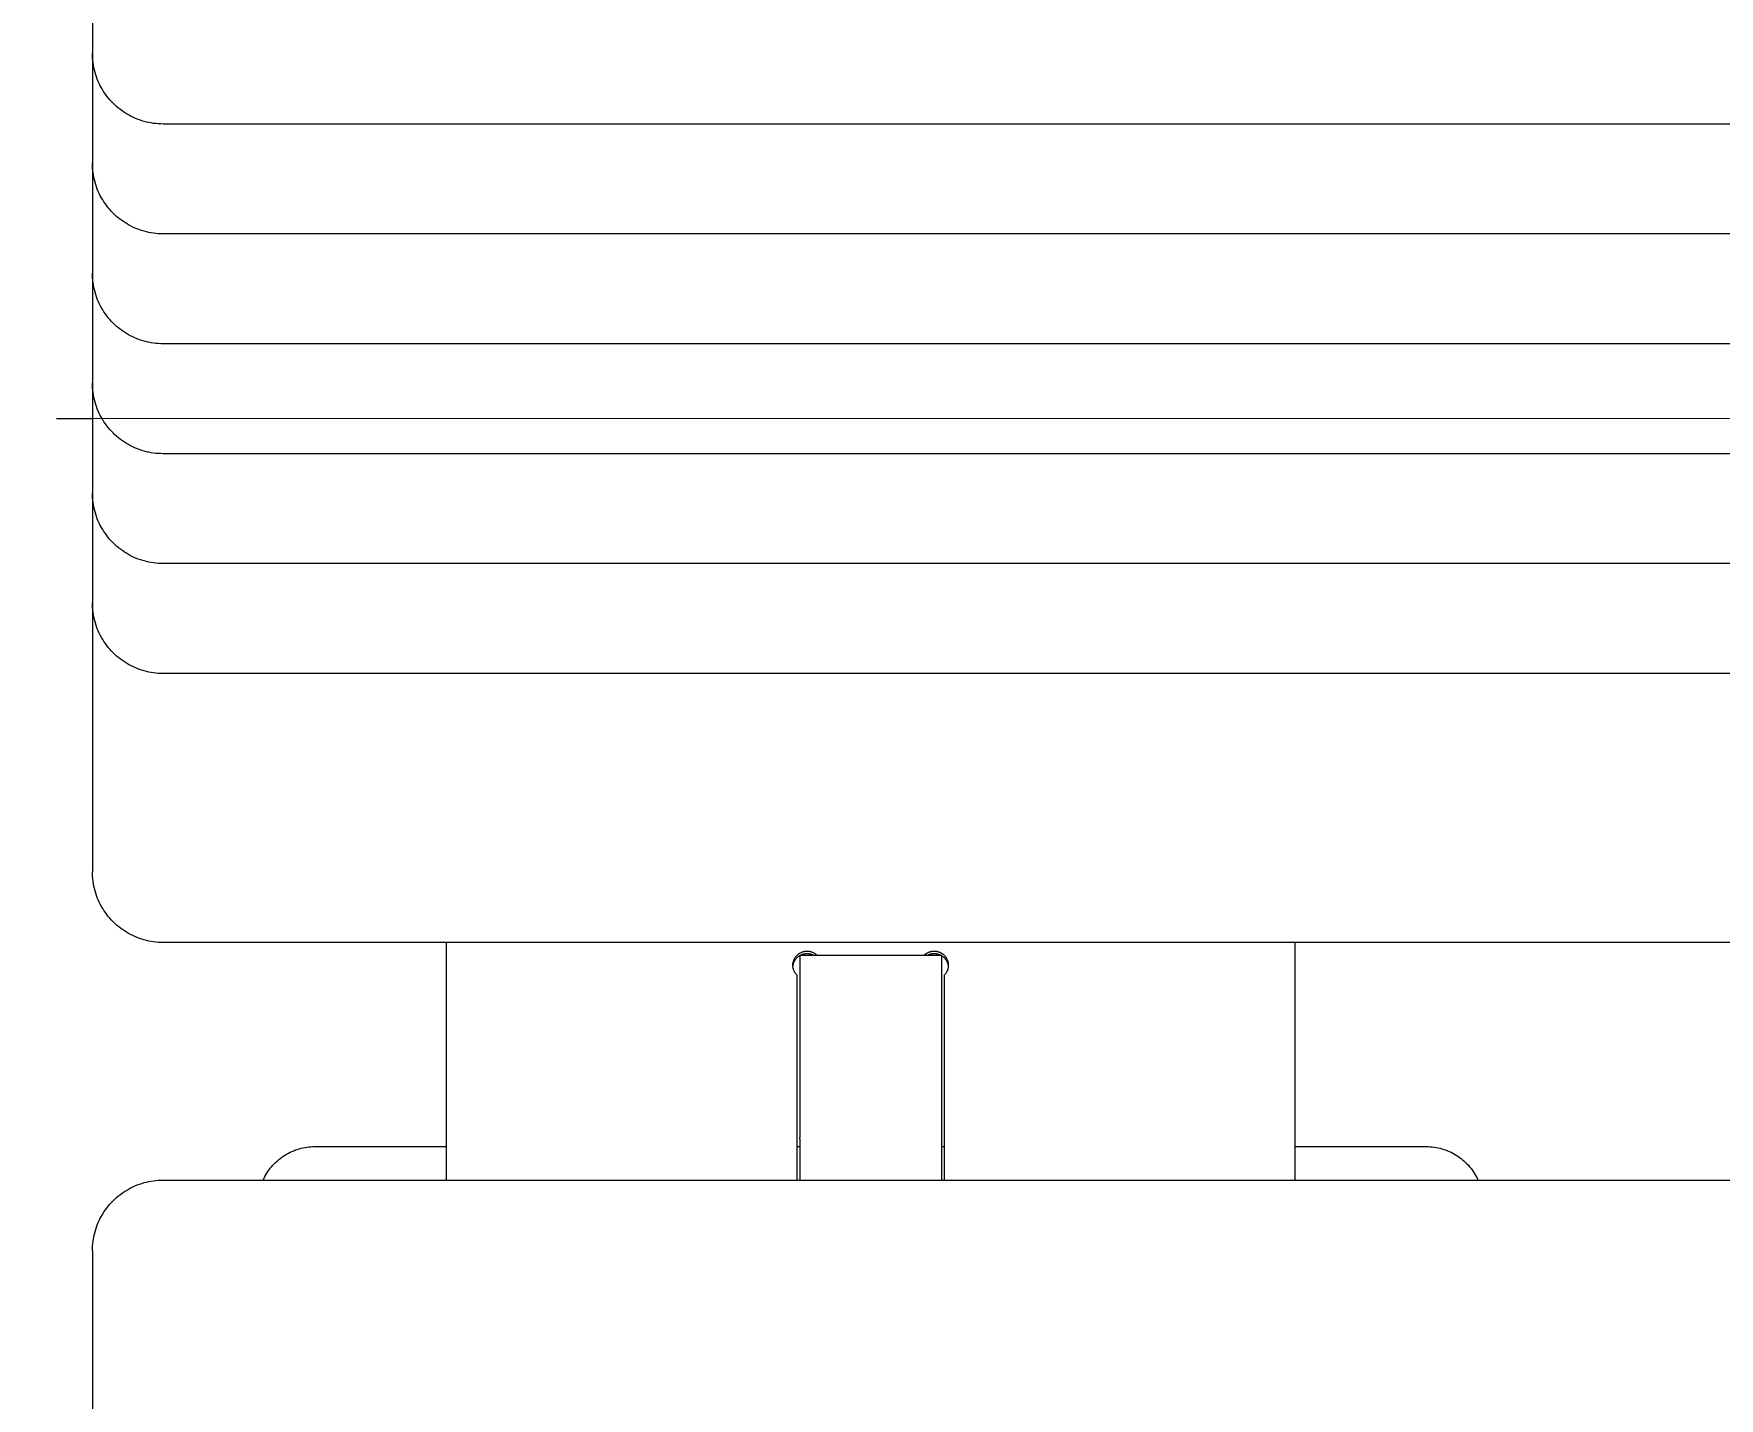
# Model space of a CAD drawing. Header units: inches. Extents: x -6 to 177, y -6 to 113.
# Drawn here: x 1.18 to 5.871, y 16.796 to 20.595 of the extents above; entities that cross this region are included whole.
import ezdxf

# ---------------------------------------------------------------- set-up
doc = ezdxf.new("R2010")
doc.units = ezdxf.units.IN
doc.linetypes.add('HIDDEN', pattern=[1.905, 1.27, -0.635])
for name, color, linetype, lineweight in [('ZANO_R', 7, 'Continuous', 0), ('ZANO_R_przerywana', 250, 'HIDDEN', 0), ('ZANO_W', 1, 'Continuous', 0)]:
    doc.layers.add(name, color=color, linetype=linetype, lineweight=lineweight)
doc.styles.get("Standard").update_dxf_attribs({"font": 'arial.ttf'})
doc.dimstyles.new('amerykanie', dxfattribs={"dimtxt": 50, "dimasz": 50, "dimexe": 0.5, "dimexo": 0.5, "dimgap": 1, "dimtad": 1, "dimdec": 0, "dimzin": 0, "dimlunit": 5, "dimtxsty": 'Standard', "dimcen": 0.09, "dimclrd": 1, "dimclre": 1, "dimclrt": 1, "dimazin": 0, "dimtfac": 1, "dimtdec": 0, "dimtmove": 0, "dimatfit": 3, "dimfxl": 1, "dimtzin": 0, "dimarcsym": 1})

# ---------------------------------------------------------------- blocks, each defined once
blk = doc.blocks.new('*D367')
at = {"layer": 'ZANO_W', "color": 1, "lineweight": -2}
for p, q in [((1.0406, 28.1399), (-2.507, 28.1399)), ((-2.007, 27.1399), (-2.007, 1.4411)), ((1.0406, 0.4411), (-2.507, 0.4411))]:
    blk.add_line(p, q, dxfattribs=at)
at = {"layer": 'ZANO_W', "color": 1}
for points in [[(-1.8404, 27.1399), (-2.1737, 27.1399), (-2.007, 28.1399)], [(-2.1737, 1.4411), (-1.8404, 1.4411), (-2.007, 0.4411)]]:
    blk.add_solid(points, dxfattribs=at)
at = {"layer": 'ZANO_W', "color": 1, "insert": (-3.3473, 14.2905), "char_height": 1.625, "attachment_point": 5, "rotation": 90}
blk.add_mtext('27 11/16', dxfattribs=at)

msp = doc.modelspace()

# ---------------------------------------------------------------- linework, layer by layer
at = {"layer": 'ZANO_R'}
for p, q in [((1.34378, 20.69301), (1.34378, 20.54006)), ((1.34378, 20.54006), (1.34378, 20.3871)), ((1.34389, 20.53333), (1.34378, 20.54006)), ((1.34424, 20.52662), (1.34389, 20.53333)), ((1.34481, 20.51992), (1.34424, 20.52662)), ((1.34561, 20.51325), (1.34481, 20.51992)), ((1.34664, 20.50661), (1.34561, 20.51325)), ((1.3479, 20.5), (1.34664, 20.50661)), ((1.34938, 20.49344), (1.3479, 20.5)), ((1.35108, 20.48694), (1.34938, 20.49344)), ((1.353, 20.4805), (1.35108, 20.48694)), ((1.35515, 20.47413), (1.353, 20.4805)), ((1.3575, 20.46783), (1.35515, 20.47413)), ((1.36008, 20.46162), (1.3575, 20.46783)), ((1.36286, 20.4555), (1.36008, 20.46162)), ((1.36585, 20.44948), (1.36286, 20.4555)), ((1.36904, 20.44357), (1.36585, 20.44948)), ((1.37244, 20.43777), (1.36904, 20.44357)), ((1.37603, 20.43208), (1.37244, 20.43777)), ((1.37981, 20.42652), (1.37603, 20.43208)), ((1.38378, 20.4211), (1.37981, 20.42652)), ((1.38793, 20.41581), (1.38378, 20.4211)), ((1.39226, 20.41067), (1.38793, 20.41581)), ((1.39677, 20.40568), (1.39226, 20.41067)), ((1.40144, 20.40085), (1.39677, 20.40568)), ((1.34378, 20.3871), (1.34378, 20.23415)), ((1.40627, 20.39618), (1.40144, 20.40085)), ((1.41126, 20.39167), (1.40627, 20.39618)), ((1.41641, 20.38734), (1.41126, 20.39167)), ((1.42169, 20.38319), (1.41641, 20.38734)), ((1.42712, 20.37922), (1.42169, 20.38319)), ((1.43267, 20.37544), (1.42712, 20.37922)), ((1.43836, 20.37185), (1.43267, 20.37544)), ((1.44416, 20.36845), (1.43836, 20.37185)), ((1.45007, 20.36526), (1.44416, 20.36845)), ((1.4561, 20.36227), (1.45007, 20.36526)), ((1.46221, 20.35948), (1.4561, 20.36227)), ((1.46842, 20.35691), (1.46221, 20.35948)), ((1.47472, 20.35455), (1.46842, 20.35691)), ((1.48109, 20.35241), (1.47472, 20.35455)), ((1.48753, 20.35049), (1.48109, 20.35241)), ((1.49404, 20.34878), (1.48753, 20.35049)), ((1.50059, 20.3473), (1.49404, 20.34878)), ((1.5072, 20.34605), (1.50059, 20.3473)), ((1.51384, 20.34502), (1.5072, 20.34605)), ((1.52051, 20.34422), (1.51384, 20.34502)), ((1.52721, 20.34364), (1.52051, 20.34422)), ((1.53393, 20.3433), (1.52721, 20.34364)), ((1.54065, 20.34319), (1.53393, 20.3433)), ((13.11297, 20.34319), (1.54065, 20.34319)), ((1.34378, 20.23415), (1.34378, 20.0812)), ((1.34389, 20.22743), (1.34378, 20.23415)), ((1.34424, 20.22072), (1.34389, 20.22743)), ((1.34481, 20.21402), (1.34424, 20.22072)), ((1.34561, 20.20735), (1.34481, 20.21402)), ((1.34664, 20.2007), (1.34561, 20.20735)), ((1.3479, 20.1941), (1.34664, 20.2007)), ((1.34938, 20.18754), (1.3479, 20.1941)), ((1.35108, 20.18104), (1.34938, 20.18754)), ((1.353, 20.1746), (1.35108, 20.18104)), ((1.35515, 20.16823), (1.353, 20.1746)), ((1.3575, 20.16193), (1.35515, 20.16823)), ((1.36008, 20.15572), (1.3575, 20.16193)), ((1.36286, 20.1496), (1.36008, 20.15572)), ((1.36585, 20.14358), (1.36286, 20.1496)), ((1.36904, 20.13767), (1.36585, 20.14358)), ((1.37244, 20.13186), (1.36904, 20.13767)), ((1.37603, 20.12618), (1.37244, 20.13186)), ((1.37981, 20.12062), (1.37603, 20.12618)), ((1.34378, 20.0812), (1.34378, 19.92825)), ((1.38378, 20.1152), (1.37981, 20.12062)), ((1.38793, 20.10991), (1.38378, 20.1152)), ((1.39226, 20.10477), (1.38793, 20.10991)), ((1.39677, 20.09978), (1.39226, 20.10477)), ((1.40144, 20.09495), (1.39677, 20.09978)), ((1.40627, 20.09027), (1.40144, 20.09495)), ((1.41126, 20.08577), (1.40627, 20.09027)), ((1.41641, 20.08144), (1.41126, 20.08577)), ((1.42169, 20.07729), (1.41641, 20.08144)), ((1.42712, 20.07332), (1.42169, 20.07729)), ((1.43267, 20.06953), (1.42712, 20.07332)), ((1.43836, 20.06594), (1.43267, 20.06953)), ((1.44416, 20.06255), (1.43836, 20.06594)), ((1.45007, 20.05936), (1.44416, 20.06255)), ((1.4561, 20.05637), (1.45007, 20.05936)), ((1.46221, 20.05358), (1.4561, 20.05637)), ((1.46842, 20.05101), (1.46221, 20.05358)), ((1.47472, 20.04865), (1.46842, 20.05101)), ((1.48109, 20.04651), (1.47472, 20.04865)), ((1.48753, 20.04458), (1.48109, 20.04651)), ((1.49404, 20.04288), (1.48753, 20.04458)), ((1.50059, 20.0414), (1.49404, 20.04288)), ((1.5072, 20.04015), (1.50059, 20.0414)), ((1.51384, 20.03912), (1.5072, 20.04015)), ((1.52051, 20.03832), (1.51384, 20.03912)), ((1.52721, 20.03774), (1.52051, 20.03832)), ((1.53393, 20.0374), (1.52721, 20.03774)), ((1.54065, 20.03728), (1.53393, 20.0374)), ((13.11297, 20.03728), (1.54065, 20.03728)), ((1.34378, 19.92825), (1.34378, 19.7753)), ((1.34389, 19.92153), (1.34378, 19.92825)), ((1.34424, 19.91482), (1.34389, 19.92153)), ((1.34481, 19.90812), (1.34424, 19.91482)), ((1.34561, 19.90144), (1.34481, 19.90812)), ((1.34664, 19.8948), (1.34561, 19.90144)), ((1.3479, 19.8882), (1.34664, 19.8948)), ((1.34938, 19.88164), (1.3479, 19.8882)), ((1.35108, 19.87514), (1.34938, 19.88164)), ((1.353, 19.8687), (1.35108, 19.87514)), ((1.35515, 19.86232), (1.353, 19.8687)), ((1.3575, 19.85603), (1.35515, 19.86232)), ((1.36008, 19.84982), (1.3575, 19.85603)), ((1.36286, 19.8437), (1.36008, 19.84982)), ((1.36585, 19.83768), (1.36286, 19.8437)), ((1.36904, 19.83176), (1.36585, 19.83768)), ((1.37244, 19.82596), (1.36904, 19.83176)), ((1.37603, 19.82028), (1.37244, 19.82596)), ((1.37981, 19.81472), (1.37603, 19.82028)), ((1.38378, 19.8093), (1.37981, 19.81472)), ((1.38793, 19.80401), (1.38378, 19.8093)), ((1.39226, 19.79887), (1.38793, 19.80401)), ((1.39677, 19.79388), (1.39226, 19.79887)), ((1.34378, 19.7753), (1.34378, 19.62235)), ((1.40144, 19.78904), (1.39677, 19.79388)), ((1.40627, 19.78437), (1.40144, 19.78904)), ((1.41126, 19.77987), (1.40627, 19.78437)), ((1.41641, 19.77554), (1.41126, 19.77987)), ((1.42169, 19.77138), (1.41641, 19.77554)), ((1.42712, 19.76741), (1.42169, 19.77138)), ((1.43267, 19.76363), (1.42712, 19.76741)), ((1.43836, 19.76004), (1.43267, 19.76363)), ((1.44416, 19.75665), (1.43836, 19.76004)), ((1.45007, 19.75345), (1.44416, 19.75665)), ((1.4561, 19.75046), (1.45007, 19.75345)), ((1.46221, 19.74768), (1.4561, 19.75046)), ((1.46842, 19.74511), (1.46221, 19.74768)), ((1.47472, 19.74275), (1.46842, 19.74511)), ((1.48109, 19.74061), (1.47472, 19.74275)), ((1.48753, 19.73868), (1.48109, 19.74061)), ((1.49404, 19.73698), (1.48753, 19.73868)), ((1.50059, 19.7355), (1.49404, 19.73698)), ((1.5072, 19.73424), (1.50059, 19.7355)), ((1.51384, 19.73322), (1.5072, 19.73424)), ((1.52051, 19.73241), (1.51384, 19.73322)), ((1.52721, 19.73184), (1.52051, 19.73241)), ((1.53393, 19.7315), (1.52721, 19.73184)), ((1.54065, 19.73138), (1.53393, 19.7315)), ((13.11297, 19.73138), (1.54065, 19.73138)), ((1.34378, 19.62235), (1.34378, 19.4694)), ((1.34389, 19.61563), (1.34378, 19.62235)), ((1.34424, 19.60891), (1.34389, 19.61563)), ((1.34481, 19.60222), (1.34424, 19.60891)), ((1.34561, 19.59554), (1.34481, 19.60222)), ((1.34664, 19.5889), (1.34561, 19.59554)), ((1.3479, 19.58229), (1.34664, 19.5889)), ((1.34938, 19.57574), (1.3479, 19.58229)), ((1.35108, 19.56923), (1.34938, 19.57574)), ((1.353, 19.56279), (1.35108, 19.56923)), ((1.35515, 19.55642), (1.353, 19.56279)), ((24.88215, 19.52987), (1.34378, 19.52244)), ((1.3575, 19.55013), (1.35515, 19.55642)), ((1.36008, 19.54392), (1.3575, 19.55013)), ((1.36286, 19.5378), (1.36008, 19.54392)), ((1.36585, 19.53178), (1.36286, 19.5378)), ((1.36904, 19.52586), (1.36585, 19.53178)), ((1.37244, 19.52006), (1.36904, 19.52586)), ((1.37603, 19.51438), (1.37244, 19.52006)), ((1.37981, 19.50882), (1.37603, 19.51438)), ((1.34378, 19.4694), (1.34378, 19.31645)), ((1.38378, 19.50339), (1.37981, 19.50882)), ((1.38793, 19.49811), (1.38378, 19.50339)), ((1.39226, 19.49297), (1.38793, 19.49811)), ((1.39677, 19.48798), (1.39226, 19.49297)), ((1.40144, 19.48314), (1.39677, 19.48798)), ((1.40627, 19.47847), (1.40144, 19.48314)), ((1.41126, 19.47397), (1.40627, 19.47847)), ((1.41641, 19.46964), (1.41126, 19.47397)), ((1.42169, 19.46548), (1.41641, 19.46964)), ((1.42712, 19.46151), (1.42169, 19.46548)), ((1.43267, 19.45773), (1.42712, 19.46151)), ((1.43836, 19.45414), (1.43267, 19.45773)), ((1.44416, 19.45075), (1.43836, 19.45414)), ((1.45007, 19.44755), (1.44416, 19.45075)), ((1.4561, 19.44456), (1.45007, 19.44755)), ((1.46221, 19.44178), (1.4561, 19.44456)), ((1.46842, 19.43921), (1.46221, 19.44178)), ((1.47472, 19.43685), (1.46842, 19.43921)), ((1.48109, 19.4347), (1.47472, 19.43685)), ((1.48753, 19.43278), (1.48109, 19.4347)), ((1.49404, 19.43108), (1.48753, 19.43278)), ((1.50059, 19.4296), (1.49404, 19.43108)), ((1.5072, 19.42834), (1.50059, 19.4296)), ((1.51384, 19.42731), (1.5072, 19.42834)), ((1.52051, 19.42651), (1.51384, 19.42731)), ((1.52721, 19.42594), (1.52051, 19.42651)), ((1.53393, 19.42559), (1.52721, 19.42594)), ((1.54065, 19.42548), (1.53393, 19.42559)), ((13.11297, 19.42548), (1.54065, 19.42548)), ((1.34378, 19.31645), (1.34378, 19.1635)), ((1.34389, 19.30973), (1.34378, 19.31645)), ((1.34424, 19.30301), (1.34389, 19.30973)), ((1.34481, 19.29631), (1.34424, 19.30301)), ((1.34561, 19.28964), (1.34481, 19.29631)), ((1.34664, 19.283), (1.34561, 19.28964)), ((1.3479, 19.27639), (1.34664, 19.283)), ((1.34938, 19.26984), (1.3479, 19.27639)), ((1.35108, 19.26333), (1.34938, 19.26984)), ((1.353, 19.25689), (1.35108, 19.26333)), ((1.35515, 19.25052), (1.353, 19.25689)), ((1.3575, 19.24422), (1.35515, 19.25052)), ((1.36008, 19.23801), (1.3575, 19.24422)), ((1.36286, 19.23189), (1.36008, 19.23801)), ((1.36585, 19.22587), (1.36286, 19.23189)), ((1.36904, 19.21996), (1.36585, 19.22587)), ((1.37244, 19.21416), (1.36904, 19.21996)), ((1.37603, 19.20847), (1.37244, 19.21416)), ((1.37981, 19.20292), (1.37603, 19.20847)), ((1.38378, 19.19749), (1.37981, 19.20292)), ((1.38793, 19.19221), (1.38378, 19.19749)), ((1.39226, 19.18706), (1.38793, 19.19221)), ((1.39677, 19.18207), (1.39226, 19.18706)), ((1.34378, 19.1635), (1.34378, 19.01054)), ((1.40144, 19.17724), (1.39677, 19.18207)), ((1.40627, 19.17257), (1.40144, 19.17724)), ((1.41126, 19.16806), (1.40627, 19.17257)), ((1.41641, 19.16373), (1.41126, 19.16806)), ((1.42169, 19.15958), (1.41641, 19.16373)), ((1.42712, 19.15561), (1.42169, 19.15958)), ((1.43267, 19.15183), (1.42712, 19.15561)), ((1.43836, 19.14824), (1.43267, 19.15183)), ((1.44416, 19.14484), (1.43836, 19.14824)), ((1.45007, 19.14165), (1.44416, 19.14484)), ((1.4561, 19.13866), (1.45007, 19.14165)), ((1.46221, 19.13588), (1.4561, 19.13866)), ((1.46842, 19.1333), (1.46221, 19.13588)), ((1.47472, 19.13094), (1.46842, 19.1333)), ((1.48109, 19.1288), (1.47472, 19.13094)), ((1.48753, 19.12688), (1.48109, 19.1288)), ((1.49404, 19.12518), (1.48753, 19.12688)), ((1.50059, 19.1237), (1.49404, 19.12518)), ((1.5072, 19.12244), (1.50059, 19.1237)), ((1.51384, 19.12141), (1.5072, 19.12244)), ((1.52051, 19.12061), (1.51384, 19.12141)), ((1.52721, 19.12004), (1.52051, 19.12061)), ((1.53393, 19.11969), (1.52721, 19.12004)), ((1.54065, 19.11958), (1.53393, 19.11969)), ((13.11297, 19.11958), (1.54065, 19.11958)), ((1.34378, 19.01054), (1.34378, 18.30831)), ((1.34389, 19.00382), (1.34378, 19.01054)), ((1.34424, 18.99711), (1.34389, 19.00382)), ((1.34481, 18.99041), (1.34424, 18.99711)), ((1.34561, 18.98374), (1.34481, 18.99041)), ((1.34664, 18.97709), (1.34561, 18.98374)), ((1.3479, 18.97049), (1.34664, 18.97709)), ((1.34938, 18.96393), (1.3479, 18.97049)), ((1.35108, 18.95743), (1.34938, 18.96393)), ((1.353, 18.95099), (1.35108, 18.95743)), ((1.35515, 18.94462), (1.353, 18.95099)), ((1.3575, 18.93832), (1.35515, 18.94462)), ((1.36008, 18.93211), (1.3575, 18.93832)), ((1.36286, 18.92599), (1.36008, 18.93211)), ((1.36585, 18.91997), (1.36286, 18.92599)), ((1.36904, 18.91406), (1.36585, 18.91997)), ((1.37244, 18.90825), (1.36904, 18.91406)), ((1.37603, 18.90257), (1.37244, 18.90825)), ((1.37981, 18.89701), (1.37603, 18.90257)), ((1.38378, 18.89159), (1.37981, 18.89701)), ((1.38793, 18.8863), (1.38378, 18.89159)), ((1.39226, 18.88116), (1.38793, 18.8863)), ((1.39677, 18.87617), (1.39226, 18.88116)), ((1.40144, 18.87134), (1.39677, 18.87617)), ((1.40627, 18.86667), (1.40144, 18.87134)), ((1.41126, 18.86216), (1.40627, 18.86667)), ((1.41641, 18.85783), (1.41126, 18.86216)), ((1.42169, 18.85368), (1.41641, 18.85783)), ((1.42712, 18.84971), (1.42169, 18.85368)), ((1.43267, 18.84593), (1.42712, 18.84971)), ((1.43836, 18.84234), (1.43267, 18.84593)), ((1.44416, 18.83894), (1.43836, 18.84234)), ((1.45007, 18.83575), (1.44416, 18.83894)), ((1.4561, 18.83276), (1.45007, 18.83575)), ((1.46221, 18.82997), (1.4561, 18.83276)), ((1.46842, 18.8274), (1.46221, 18.82997)), ((1.47472, 18.82504), (1.46842, 18.8274)), ((1.48109, 18.8229), (1.47472, 18.82504)), ((1.48753, 18.82098), (1.48109, 18.8229)), ((1.49404, 18.81927), (1.48753, 18.82098)), ((1.50059, 18.81779), (1.49404, 18.81927)), ((1.5072, 18.81654), (1.50059, 18.81779)), ((1.51384, 18.81551), (1.5072, 18.81654)), ((1.52051, 18.81471), (1.51384, 18.81551)), ((1.52721, 18.81413), (1.52051, 18.81471)), ((1.53393, 18.81379), (1.52721, 18.81413)), ((1.54065, 18.81368), (1.53393, 18.81379)), ((13.11297, 18.81368), (1.54065, 18.81368)), ((1.34378, 18.30831), (1.34378, 18.26175)), ((1.34389, 18.25503), (1.34378, 18.26175)), ((1.34424, 18.24832), (1.34389, 18.25503)), ((1.34481, 18.24162), (1.34424, 18.24832)), ((1.34561, 18.23495), (1.34481, 18.24162)), ((1.34664, 18.2283), (1.34561, 18.23495)), ((1.3479, 18.2217), (1.34664, 18.2283)), ((1.34938, 18.21514), (1.3479, 18.2217)), ((1.35108, 18.20864), (1.34938, 18.21514)), ((1.353, 18.2022), (1.35108, 18.20864)), ((1.35515, 18.19583), (1.353, 18.2022)), ((1.3575, 18.18953), (1.35515, 18.19583)), ((1.36008, 18.18332), (1.3575, 18.18953)), ((1.36286, 18.1772), (1.36008, 18.18332)), ((1.36585, 18.17118), (1.36286, 18.1772)), ((1.36904, 18.16527), (1.36585, 18.17118)), ((1.37244, 18.15946), (1.36904, 18.16527)), ((1.37603, 18.15378), (1.37244, 18.15946)), ((1.37981, 18.14822), (1.37603, 18.15378)), ((1.38378, 18.1428), (1.37981, 18.14822)), ((1.38793, 18.13751), (1.38378, 18.1428)), ((1.39226, 18.13237), (1.38793, 18.13751)), ((1.39677, 18.12738), (1.39226, 18.13237)), ((1.40144, 18.12255), (1.39677, 18.12738)), ((1.40627, 18.11788), (1.40144, 18.12255)), ((1.41126, 18.11337), (1.40627, 18.11788)), ((1.41641, 18.10904), (1.41126, 18.11337)), ((1.42169, 18.10489), (1.41641, 18.10904)), ((1.42712, 18.10092), (1.42169, 18.10489)), ((1.43267, 18.09714), (1.42712, 18.10092)), ((1.43836, 18.09355), (1.43267, 18.09714)), ((1.44416, 18.09015), (1.43836, 18.09355)), ((1.45007, 18.08696), (1.44416, 18.09015)), ((1.4561, 18.08397), (1.45007, 18.08696)), ((1.46221, 18.08118), (1.4561, 18.08397)), ((1.46842, 18.07861), (1.46221, 18.08118)), ((1.47472, 18.07625), (1.46842, 18.07861)), ((1.48109, 18.07411), (1.47472, 18.07625)), ((1.48753, 18.07219), (1.48109, 18.07411)), ((1.49404, 18.07048), (1.48753, 18.07219)), ((1.50059, 18.069), (1.49404, 18.07048)), ((1.5072, 18.06775), (1.50059, 18.069)), ((1.51384, 18.06672), (1.5072, 18.06775)), ((1.52051, 18.06592), (1.51384, 18.06672)), ((1.52721, 18.06534), (1.52051, 18.06592)), ((1.53393, 18.065), (1.52721, 18.06534)), ((1.54065, 18.06489), (1.53393, 18.065)), ((13.11297, 18.06489), (1.54065, 18.06489)), ((2.32812, 18.06489), (2.32812, 17.40369)), ((4.69055, 17.40369), (4.69055, 18.06489)), ((3.29443, 18.01168), (3.2948, 18.013)), ((3.2948, 18.013), (3.29523, 18.0143)), ((3.29523, 18.0143), (3.2957, 18.01559)), ((3.2957, 18.01559), (3.29622, 18.01687)), ((3.29622, 18.01687), (3.29677, 18.01812)), ((3.29657, 18.01106), (3.29715, 18.01227)), ((3.29677, 18.01812), (3.29738, 18.01936)), ((3.29715, 18.01227), (3.29776, 18.01347)), ((3.29738, 18.01936), (3.29802, 18.02057)), ((3.29776, 18.01347), (3.29842, 18.01463)), ((3.29802, 18.02057), (3.29871, 18.02176)), ((3.29842, 18.01463), (3.29912, 18.01578)), ((3.29871, 18.02176), (3.29944, 18.02292)), ((3.29912, 18.01578), (3.29985, 18.0169)), ((3.29944, 18.02292), (3.30021, 18.02406)), ((3.29985, 18.0169), (3.30062, 18.018)), ((3.30021, 18.02406), (3.30102, 18.02517)), ((3.30062, 18.018), (3.30143, 18.01907)), ((3.30102, 18.02517), (3.30186, 18.02625)), ((3.30143, 18.01907), (3.30228, 18.02011)), ((3.30186, 18.02625), (3.30274, 18.02731)), ((3.30228, 18.02011), (3.30316, 18.02112)), ((3.30274, 18.02731), (3.30366, 18.02833)), ((3.30316, 18.02112), (3.30407, 18.02211)), ((3.30366, 18.02833), (3.30462, 18.02931)), ((3.30407, 18.02211), (3.30502, 18.02306)), ((3.30462, 18.02931), (3.30561, 18.03027)), ((3.30502, 18.02306), (3.30599, 18.02397)), ((3.30561, 18.03027), (3.30663, 18.03119)), ((3.30599, 18.02397), (3.307, 18.02486)), ((3.30663, 18.03119), (3.30768, 18.03207)), ((3.307, 18.02486), (3.30804, 18.0257)), ((3.30768, 18.03207), (3.30876, 18.03291)), ((3.30804, 18.0257), (3.30911, 18.02652)), ((3.30876, 18.03291), (3.30988, 18.03372)), ((3.30911, 18.02652), (3.3102, 18.02729)), ((3.30988, 18.03372), (3.31102, 18.03449)), ((3.3102, 18.02729), (3.31132, 18.02803)), ((3.31102, 18.03449), (3.31218, 18.03522)), ((3.31132, 18.02803), (3.31247, 18.02873)), ((3.31218, 18.03522), (3.31337, 18.0359)), ((3.31247, 18.02879), (3.31247, 18.02881)), ((3.31247, 18.02881), (3.31247, 18.02881)), ((3.31247, 18.02881), (3.31247, 18.02881)), ((3.31247, 18.02881), (3.31247, 18.02878)), ((3.70621, 18.02881), (3.31247, 18.02881)), ((3.31247, 18.02878), (3.31247, 18.02853)), ((3.31247, 18.02853), (3.31247, 18.02728)), ((3.31247, 18.02728), (3.31247, 18.02151)), ((3.31247, 18.02151), (3.31247, 17.99663)), ((3.31261, 18.02881), (3.31378, 18.02947)), ((3.31337, 18.0359), (3.31458, 18.03655)), ((3.31378, 18.02947), (3.31497, 18.03008)), ((3.31458, 18.03655), (3.31582, 18.03715)), ((3.31497, 18.03008), (3.31618, 18.03065)), ((3.31582, 18.03715), (3.31707, 18.03771)), ((3.31618, 18.03065), (3.31741, 18.03119)), ((3.31707, 18.03771), (3.31835, 18.03822)), ((3.31741, 18.03119), (3.31866, 18.03168)), ((3.31835, 18.03822), (3.31964, 18.03869)), ((3.31866, 18.03168), (3.31993, 18.03212)), ((3.31964, 18.03869), (3.32095, 18.03911)), ((3.31993, 18.03212), (3.3212, 18.03253)), ((3.32095, 18.03911), (3.32227, 18.03949)), ((3.3212, 18.03253), (3.32249, 18.03289)), ((3.32227, 18.03949), (3.3236, 18.03982)), ((3.32249, 18.03289), (3.3238, 18.0332)), ((3.3236, 18.03982), (3.32494, 18.04011)), ((3.3238, 18.0332), (3.32511, 18.03347)), ((3.32494, 18.04011), (3.3263, 18.04035)), ((3.32511, 18.03347), (3.32643, 18.0337)), ((3.3263, 18.04035), (3.32766, 18.04054)), ((3.32643, 18.0337), (3.32776, 18.03388)), ((3.32766, 18.04054), (3.32902, 18.04068)), ((3.32776, 18.03388), (3.32909, 18.03402)), ((3.32902, 18.04068), (3.33039, 18.04078)), ((3.32909, 18.03402), (3.33043, 18.03411)), ((3.33039, 18.04078), (3.33177, 18.04082)), ((3.33043, 18.03411), (3.33177, 18.03416)), ((3.33177, 18.04082), (3.33314, 18.04082)), ((3.33177, 18.03416), (3.33311, 18.03416)), ((3.33311, 18.03416), (3.33445, 18.03411)), ((3.33314, 18.04082), (3.33451, 18.04077)), ((3.33445, 18.03411), (3.33578, 18.03402)), ((3.33451, 18.04077), (3.33588, 18.04068)), ((3.33578, 18.03402), (3.33712, 18.03388)), ((3.33588, 18.04068), (3.33725, 18.04053)), ((3.33712, 18.03388), (3.33844, 18.0337)), ((3.33725, 18.04053), (3.33861, 18.04034)), ((3.33844, 18.0337), (3.33976, 18.03347)), ((3.33861, 18.04034), (3.33996, 18.0401)), ((3.33976, 18.03347), (3.34108, 18.0332)), ((3.33996, 18.0401), (3.34131, 18.03982)), ((3.34108, 18.0332), (3.34238, 18.03289)), ((3.34131, 18.03982), (3.34264, 18.03948)), ((3.34238, 18.03289), (3.34367, 18.03253)), ((3.34264, 18.03948), (3.34396, 18.0391)), ((3.34367, 18.03253), (3.34495, 18.03212)), ((3.34396, 18.0391), (3.34527, 18.03868)), ((3.34495, 18.03212), (3.34621, 18.03168)), ((3.34527, 18.03868), (3.34656, 18.03821)), ((3.34621, 18.03168), (3.34746, 18.03119)), ((3.34656, 18.03821), (3.34783, 18.03769)), ((3.34746, 18.03119), (3.34869, 18.03065)), ((3.34783, 18.03769), (3.34908, 18.03713)), ((3.34869, 18.03065), (3.3499, 18.03008)), ((3.34908, 18.03713), (3.35032, 18.03653)), ((3.3499, 18.03008), (3.35109, 18.02947)), ((3.35032, 18.03653), (3.35153, 18.03589)), ((3.35109, 18.02947), (3.35226, 18.02881)), ((3.35153, 18.03589), (3.35272, 18.0352)), ((3.35272, 18.0352), (3.35389, 18.03447)), ((3.35389, 18.03447), (3.35502, 18.0337)), ((3.35502, 18.0337), (3.35614, 18.03289)), ((3.35614, 18.03289), (3.35722, 18.03205)), ((3.35722, 18.03205), (3.35827, 18.03116)), ((3.35827, 18.03116), (3.35929, 18.03024)), ((3.35929, 18.03024), (3.36028, 18.02929)), ((3.36028, 18.02929), (3.6584, 18.02929)), ((3.36028, 18.02881), (3.36028, 18.02929)), ((3.6584, 18.02929), (3.65939, 18.03024)), ((3.6584, 18.02929), (3.6584, 18.02881)), ((3.65939, 18.03024), (3.66041, 18.03116)), ((3.66041, 18.03116), (3.66146, 18.03205)), ((3.66146, 18.03205), (3.66254, 18.03289)), ((3.66254, 18.03289), (3.66365, 18.0337)), ((3.66365, 18.0337), (3.66479, 18.03447)), ((3.66479, 18.03447), (3.66596, 18.0352)), ((3.66596, 18.0352), (3.66715, 18.03589)), ((3.66642, 18.02881), (3.66759, 18.02947)), ((3.66715, 18.03589), (3.66836, 18.03653)), ((3.66759, 18.02947), (3.66878, 18.03008)), ((3.66836, 18.03653), (3.66959, 18.03713)), ((3.66878, 18.03008), (3.66999, 18.03065)), ((3.66959, 18.03713), (3.67085, 18.03769)), ((3.66999, 18.03065), (3.67122, 18.03119)), ((3.67085, 18.03769), (3.67212, 18.03821)), ((3.67122, 18.03119), (3.67247, 18.03168)), ((3.67212, 18.03821), (3.67341, 18.03868)), ((3.67247, 18.03168), (3.67373, 18.03212)), ((3.67341, 18.03868), (3.67472, 18.0391)), ((3.67373, 18.03212), (3.67501, 18.03253)), ((3.67472, 18.0391), (3.67604, 18.03948)), ((3.67501, 18.03253), (3.6763, 18.03289)), ((3.67604, 18.03948), (3.67737, 18.03982)), ((3.6763, 18.03289), (3.6776, 18.0332)), ((3.67737, 18.03982), (3.67871, 18.0401)), ((3.6776, 18.0332), (3.67891, 18.03347)), ((3.67871, 18.0401), (3.68007, 18.04034)), ((3.67891, 18.03347), (3.68023, 18.0337)), ((3.68007, 18.04034), (3.68143, 18.04053)), ((3.68023, 18.0337), (3.68156, 18.03388)), ((3.68143, 18.04053), (3.68279, 18.04068)), ((3.68156, 18.03388), (3.68289, 18.03402)), ((3.68279, 18.04068), (3.68416, 18.04077)), ((3.68289, 18.03402), (3.68423, 18.03411)), ((3.68416, 18.04077), (3.68554, 18.04082)), ((3.68423, 18.03411), (3.68557, 18.03416)), ((3.68554, 18.04082), (3.68691, 18.04082)), ((3.68557, 18.03416), (3.68691, 18.03416)), ((3.68691, 18.04082), (3.68828, 18.04078)), ((3.68691, 18.03416), (3.68825, 18.03411)), ((3.68825, 18.03411), (3.68959, 18.03402)), ((3.68828, 18.04078), (3.68965, 18.04068)), ((3.68959, 18.03402), (3.69092, 18.03388)), ((3.68965, 18.04068), (3.69102, 18.04054)), ((3.69092, 18.03388), (3.69225, 18.0337)), ((3.69102, 18.04054), (3.69238, 18.04035)), ((3.69225, 18.0337), (3.69357, 18.03347)), ((3.69238, 18.04035), (3.69373, 18.04011)), ((3.69357, 18.03347), (3.69488, 18.0332)), ((3.69373, 18.04011), (3.69508, 18.03982)), ((3.69488, 18.0332), (3.69618, 18.03289)), ((3.69508, 18.03982), (3.69641, 18.03949)), ((3.69618, 18.03289), (3.69747, 18.03253)), ((3.69641, 18.03949), (3.69773, 18.03911)), ((3.69747, 18.03253), (3.69875, 18.03212)), ((3.69773, 18.03911), (3.69904, 18.03869)), ((3.69875, 18.03212), (3.70001, 18.03168)), ((3.69904, 18.03869), (3.70033, 18.03822)), ((3.70001, 18.03168), (3.70126, 18.03119)), ((3.70033, 18.03822), (3.7016, 18.03771)), ((3.70126, 18.03119), (3.70249, 18.03065)), ((3.7016, 18.03771), (3.70286, 18.03715)), ((3.70249, 18.03065), (3.7037, 18.03008)), ((3.70286, 18.03715), (3.70409, 18.03655)), ((3.7037, 18.03008), (3.70489, 18.02947)), ((3.70409, 18.03655), (3.70531, 18.0359)), ((3.70489, 18.02947), (3.70606, 18.02881)), ((3.70531, 18.0359), (3.7065, 18.03522)), ((3.70621, 18.02879), (3.70621, 18.02881)), ((3.70621, 18.02881), (3.70621, 18.02881)), ((3.70621, 18.02881), (3.70621, 18.02881)), ((3.70621, 18.02881), (3.70621, 18.02878)), ((3.70621, 18.02878), (3.70621, 18.02853)), ((3.70621, 18.02873), (3.70735, 18.02803)), ((3.70621, 18.02853), (3.70621, 18.02728)), ((3.70621, 18.02728), (3.70621, 18.02151)), ((3.70621, 18.02151), (3.70621, 17.99663)), ((3.7065, 18.03522), (3.70766, 18.03449)), ((3.70735, 18.02803), (3.70847, 18.02729)), ((3.70766, 18.03449), (3.7088, 18.03372)), ((3.70847, 18.02729), (3.70957, 18.02652)), ((3.7088, 18.03372), (3.70991, 18.03291)), ((3.70957, 18.02652), (3.71063, 18.0257)), ((3.70991, 18.03291), (3.71099, 18.03207)), ((3.71063, 18.0257), (3.71167, 18.02486)), ((3.71099, 18.03207), (3.71205, 18.03119)), ((3.71167, 18.02486), (3.71268, 18.02397)), ((3.71205, 18.03119), (3.71307, 18.03027)), ((3.71268, 18.02397), (3.71366, 18.02306)), ((3.71307, 18.03027), (3.71406, 18.02931)), ((3.71366, 18.02306), (3.71461, 18.02211)), ((3.71406, 18.02931), (3.71501, 18.02833)), ((3.71461, 18.02211), (3.71552, 18.02112)), ((3.71501, 18.02833), (3.71593, 18.02731)), ((3.71552, 18.02112), (3.7164, 18.02011)), ((3.71593, 18.02731), (3.71682, 18.02625)), ((3.7164, 18.02011), (3.71725, 18.01907)), ((3.71682, 18.02625), (3.71766, 18.02517)), ((3.71725, 18.01907), (3.71805, 18.018)), ((3.71766, 18.02517), (3.71847, 18.02406)), ((3.71805, 18.018), (3.71883, 18.0169)), ((3.71847, 18.02406), (3.71924, 18.02292)), ((3.71883, 18.0169), (3.71956, 18.01578)), ((3.71924, 18.02292), (3.71997, 18.02176)), ((3.71956, 18.01578), (3.72026, 18.01463)), ((3.71997, 18.02176), (3.72065, 18.02057)), ((3.72026, 18.01463), (3.72091, 18.01347)), ((3.72065, 18.02057), (3.7213, 18.01936)), ((3.72091, 18.01347), (3.72153, 18.01227)), ((3.7213, 18.01936), (3.7219, 18.01812)), ((3.72153, 18.01227), (3.7221, 18.01106)), ((3.7219, 18.01812), (3.72246, 18.01687)), ((3.72246, 18.01687), (3.72298, 18.01559)), ((3.72298, 18.01559), (3.72345, 18.0143)), ((3.72345, 18.0143), (3.72387, 18.013)), ((3.72387, 18.013), (3.72425, 18.01168)), ((3.29309, 18.00218), (3.29313, 18.00355)), ((3.29309, 18.0008), (3.29309, 18.00218)), ((3.29313, 17.99943), (3.29309, 18.0008)), ((3.29313, 18.00355), (3.29323, 18.00492)), ((3.29323, 17.99806), (3.29313, 17.99943)), ((3.2932, 17.99815), (3.29334, 17.99948)), ((3.29323, 18.00492), (3.29338, 18.00629)), ((3.29337, 17.99669), (3.29323, 17.99806)), ((3.29334, 17.99948), (3.29352, 18.00081)), ((3.29356, 17.99533), (3.29337, 17.99669)), ((3.29338, 18.00629), (3.29357, 18.00765)), ((3.29352, 18.00081), (3.29375, 18.00213)), ((3.2938, 17.99398), (3.29356, 17.99533)), ((3.29357, 18.00765), (3.29381, 18.009)), ((3.29375, 18.00213), (3.29402, 18.00345)), ((3.29408, 17.99264), (3.2938, 17.99398)), ((3.29381, 18.009), (3.29409, 18.01034)), ((3.29402, 18.00345), (3.29434, 18.00475)), ((3.29442, 17.9913), (3.29408, 17.99264)), ((3.29409, 18.01034), (3.29443, 18.01168)), ((3.29434, 18.00475), (3.2947, 18.00604)), ((3.29479, 17.98998), (3.29442, 17.9913)), ((3.2947, 18.00604), (3.2951, 18.00732)), ((3.29522, 17.98868), (3.29479, 17.98998)), ((3.2951, 18.00732), (3.29555, 18.00858)), ((3.29569, 17.98739), (3.29522, 17.98868)), ((3.29555, 18.00858), (3.29604, 18.00983)), ((3.2962, 17.98611), (3.29569, 17.98739)), ((3.29604, 18.00983), (3.29657, 18.01106)), ((3.29676, 17.98486), (3.2962, 17.98611)), ((3.29736, 17.98362), (3.29676, 17.98486)), ((3.29801, 17.98241), (3.29736, 17.98362)), ((3.29869, 17.98122), (3.29801, 17.98241)), ((3.29942, 17.98005), (3.29869, 17.98122)), ((3.30019, 17.97891), (3.29942, 17.98005)), ((3.30099, 17.9778), (3.30019, 17.97891)), ((3.30184, 17.97672), (3.30099, 17.9778)), ((3.30272, 17.97567), (3.30184, 17.97672)), ((3.30364, 17.97464), (3.30272, 17.97567)), ((3.30459, 17.97366), (3.30364, 17.97464)), ((3.30459, 17.40369), (3.30459, 17.97366)), ((3.31247, 17.99663), (3.31247, 17.91568)), ((3.70621, 17.99663), (3.70621, 17.91568)), ((3.71504, 17.97464), (3.71408, 17.97366)), ((3.71408, 17.97366), (3.71408, 17.40369)), ((3.71595, 17.97567), (3.71504, 17.97464)), ((3.71684, 17.97672), (3.71595, 17.97567)), ((3.71768, 17.9778), (3.71684, 17.97672)), ((3.71849, 17.97891), (3.71768, 17.9778)), ((3.71926, 17.98005), (3.71849, 17.97891)), ((3.71998, 17.98122), (3.71926, 17.98005)), ((3.72067, 17.98241), (3.71998, 17.98122)), ((3.72132, 17.98362), (3.72067, 17.98241)), ((3.72192, 17.98486), (3.72132, 17.98362)), ((3.72248, 17.98611), (3.72192, 17.98486)), ((3.7221, 18.01106), (3.72264, 18.00983)), ((3.72299, 17.98739), (3.72248, 17.98611)), ((3.72264, 18.00983), (3.72313, 18.00858)), ((3.72346, 17.98868), (3.72299, 17.98739)), ((3.72313, 18.00858), (3.72357, 18.00732)), ((3.72388, 17.98998), (3.72346, 17.98868)), ((3.72357, 18.00732), (3.72398, 18.00604)), ((3.72426, 17.9913), (3.72388, 17.98998)), ((3.72398, 18.00604), (3.72434, 18.00475)), ((3.72425, 18.01168), (3.72458, 18.01034)), ((3.72459, 17.99264), (3.72426, 17.9913)), ((3.72434, 18.00475), (3.72466, 18.00345)), ((3.72458, 18.01034), (3.72487, 18.009)), ((3.72488, 17.99398), (3.72459, 17.99264)), ((3.72466, 18.00345), (3.72493, 18.00213)), ((3.72487, 18.009), (3.72511, 18.00765)), ((3.72512, 17.99533), (3.72488, 17.99398)), ((3.72493, 18.00213), (3.72516, 18.00081)), ((3.72511, 18.00765), (3.7253, 18.00629)), ((3.72531, 17.99669), (3.72512, 17.99533)), ((3.72516, 18.00081), (3.72534, 17.99948)), ((3.7253, 18.00629), (3.72545, 18.00492)), ((3.72545, 17.99806), (3.72531, 17.99669)), ((3.72534, 17.99948), (3.72547, 17.99815)), ((3.72545, 18.00492), (3.72554, 18.00355)), ((3.72554, 17.99943), (3.72545, 17.99806)), ((3.72554, 18.00355), (3.72559, 18.00218)), ((3.72559, 18.0008), (3.72554, 17.99943)), ((3.72559, 18.00218), (3.72559, 18.0008)), ((3.31247, 17.91568), (3.31247, 17.52229)), ((3.70621, 17.91568), (3.70621, 17.52229)), ((1.94639, 17.49591), (1.95186, 17.49639)), ((1.95186, 17.49639), (1.95733, 17.49668)), ((1.95733, 17.49668), (1.96282, 17.49677)), ((1.96282, 17.49677), (2.32812, 17.49677)), ((3.30459, 17.49677), (3.31247, 17.49677)), ((3.31247, 17.5173), (3.31247, 17.52229)), ((3.31247, 17.5173), (3.31247, 17.40369)), ((3.70621, 17.52229), (3.70621, 17.5173)), ((3.70621, 17.5173), (3.70621, 17.40369)), ((3.70621, 17.49677), (3.71408, 17.49677)), ((4.69055, 17.49677), (5.05586, 17.49677)), ((5.05586, 17.49677), (5.06134, 17.49668)), ((5.06134, 17.49668), (5.06682, 17.49639)), ((5.06682, 17.49639), (5.07229, 17.49591)), ((1.84971, 17.44888), (1.8536, 17.45275)), ((1.8536, 17.45275), (1.85762, 17.45649)), ((1.85762, 17.45649), (1.86176, 17.46008)), ((1.86176, 17.46008), (1.86603, 17.46352)), ((1.86603, 17.46352), (1.87042, 17.46682)), ((1.87042, 17.46682), (1.87491, 17.46996)), ((1.87491, 17.46996), (1.87952, 17.47294)), ((1.87952, 17.47294), (1.88422, 17.47576)), ((1.88422, 17.47576), (1.88902, 17.47842)), ((1.88902, 17.47842), (1.89391, 17.4809)), ((1.89391, 17.4809), (1.89889, 17.48321)), ((1.89889, 17.48321), (1.90394, 17.48535)), ((1.90394, 17.48535), (1.90906, 17.48732)), ((1.90906, 17.48732), (1.91425, 17.4891)), ((1.91425, 17.4891), (1.9195, 17.4907)), ((1.9195, 17.4907), (1.9248, 17.49212)), ((1.9248, 17.49212), (1.93014, 17.49335)), ((1.93014, 17.49335), (1.93553, 17.49439)), ((1.93553, 17.49439), (1.94095, 17.49525)), ((1.94095, 17.49525), (1.94639, 17.49591)), ((5.07229, 17.49591), (5.07773, 17.49525)), ((5.07773, 17.49525), (5.08315, 17.49439)), ((5.08315, 17.49439), (5.08853, 17.49335)), ((5.08853, 17.49335), (5.09388, 17.49212)), ((5.09388, 17.49212), (5.09918, 17.4907)), ((5.09918, 17.4907), (5.10443, 17.4891)), ((5.10443, 17.4891), (5.10961, 17.48732)), ((5.10961, 17.48732), (5.11474, 17.48535)), ((5.11474, 17.48535), (5.11979, 17.48321)), ((5.11979, 17.48321), (5.12476, 17.4809)), ((5.12476, 17.4809), (5.12965, 17.47842)), ((5.12965, 17.47842), (5.13445, 17.47576)), ((5.13445, 17.47576), (5.13916, 17.47294)), ((5.13916, 17.47294), (5.14376, 17.46996)), ((5.14376, 17.46996), (5.14826, 17.46682)), ((5.14826, 17.46682), (5.15265, 17.46352)), ((5.15265, 17.46352), (5.15691, 17.46008)), ((5.15691, 17.46008), (5.16106, 17.45649)), ((5.16106, 17.45649), (5.16508, 17.45275)), ((5.16508, 17.45275), (5.16896, 17.44888)), ((1.51384, 17.40186), (1.52051, 17.40266)), ((1.52051, 17.40266), (1.52721, 17.40324)), ((1.52721, 17.40324), (1.53393, 17.40358)), ((1.53393, 17.40358), (1.54065, 17.40369)), ((1.54065, 17.40369), (13.11297, 17.40369)), ((1.8191, 17.40369), (1.82143, 17.40866)), ((1.82143, 17.40866), (1.82393, 17.41354)), ((1.82393, 17.41354), (1.8266, 17.41833)), ((1.8266, 17.41833), (1.82944, 17.42303)), ((1.82944, 17.42303), (1.83243, 17.42762)), ((1.83243, 17.42762), (1.83559, 17.43211)), ((1.83559, 17.43211), (1.8389, 17.43648)), ((1.8389, 17.43648), (1.84236, 17.44074)), ((1.84236, 17.44074), (1.84597, 17.44487)), ((1.84597, 17.44487), (1.84971, 17.44888)), ((5.16896, 17.44888), (5.17271, 17.44487)), ((5.17271, 17.44487), (5.17632, 17.44074)), ((5.17632, 17.44074), (5.17978, 17.43648)), ((5.17978, 17.43648), (5.18309, 17.43211)), ((5.18309, 17.43211), (5.18624, 17.42762)), ((5.18624, 17.42762), (5.18924, 17.42303)), ((5.18924, 17.42303), (5.19208, 17.41833)), ((5.19208, 17.41833), (5.19475, 17.41354)), ((5.19475, 17.41354), (5.19725, 17.40866)), ((5.19725, 17.40866), (5.19958, 17.40369)), ((1.41126, 17.35521), (1.41641, 17.35954)), ((1.41641, 17.35954), (1.42169, 17.36369)), ((1.42169, 17.36369), (1.42712, 17.36766)), ((1.42712, 17.36766), (1.43267, 17.37144)), ((1.43267, 17.37144), (1.43836, 17.37503)), ((1.43836, 17.37503), (1.44416, 17.37843)), ((1.44416, 17.37843), (1.45007, 17.38162)), ((1.45007, 17.38162), (1.4561, 17.38461)), ((1.4561, 17.38461), (1.46221, 17.3874)), ((1.46221, 17.3874), (1.46842, 17.38997)), ((1.46842, 17.38997), (1.47472, 17.39233)), ((1.47472, 17.39233), (1.48109, 17.39447)), ((1.48109, 17.39447), (1.48753, 17.39639)), ((1.48753, 17.39639), (1.49404, 17.3981)), ((1.49404, 17.3981), (1.50059, 17.39958)), ((1.50059, 17.39958), (1.5072, 17.40083)), ((1.5072, 17.40083), (1.51384, 17.40186)), ((1.36904, 17.30331), (1.37244, 17.30912)), ((1.37244, 17.30912), (1.37603, 17.3148)), ((1.37603, 17.3148), (1.37981, 17.32036)), ((1.37981, 17.32036), (1.38378, 17.32578)), ((1.38378, 17.32578), (1.38793, 17.33107)), ((1.38793, 17.33107), (1.39226, 17.33621)), ((1.39226, 17.33621), (1.39677, 17.3412)), ((1.39677, 17.3412), (1.40144, 17.34603)), ((1.40144, 17.34603), (1.40627, 17.3507)), ((1.40627, 17.3507), (1.41126, 17.35521)), ((1.35108, 17.25994), (1.353, 17.26638)), ((1.353, 17.26638), (1.35515, 17.27275)), ((1.35515, 17.27275), (1.3575, 17.27905)), ((1.3575, 17.27905), (1.36008, 17.28526)), ((1.36008, 17.28526), (1.36286, 17.29138)), ((1.36286, 17.29138), (1.36585, 17.2974)), ((1.36585, 17.2974), (1.36904, 17.30331)), ((1.34389, 17.21355), (1.34424, 17.22026)), ((1.34424, 17.22026), (1.34481, 17.22696)), ((1.34481, 17.22696), (1.34561, 17.23363)), ((1.34561, 17.23363), (1.34664, 17.24028)), ((1.34664, 17.24028), (1.3479, 17.24688)), ((1.3479, 17.24688), (1.34938, 17.25344)), ((1.34938, 17.25344), (1.35108, 17.25994)), ((1.34378, 17.20683), (1.34389, 17.21355)), ((1.34378, 17.20683), (1.34378, 16.10534))]:
    msp.add_line(p, q, dxfattribs=at)
at = {"layer": 'ZANO_R_przerywana', "ltscale": 0.05}
msp.add_line((1.34378, 19.52244), (-0.66787, 19.5218), dxfattribs=at)

# ---------------------------------------------------------------- dimensions: what is measured, and where the dimension line sits
at = {"layer": 'ZANO_W'}
dim = msp.add_linear_dim(base=(-2.00704, 0.44115), p1=(1.54065, 28.13986), p2=(1.54065, 0.44115), angle=90, dimstyle='amerykanie', override={"dimtxt": 1.625, "dimasz": 1, "dimgap": 0.5, "dimdec": 4, "dimaunit": 1, "dimadec": 1, "dimtdec": 4, "dimtmove": 1, "dimfrac": 2}, dxfattribs=at)
dim.commit()
dim.dimension.update_dxf_attribs({"geometry": '*D367', "text_midpoint": (-3.34725, 14.2905)})

doc.saveas('drawing.dxf')
